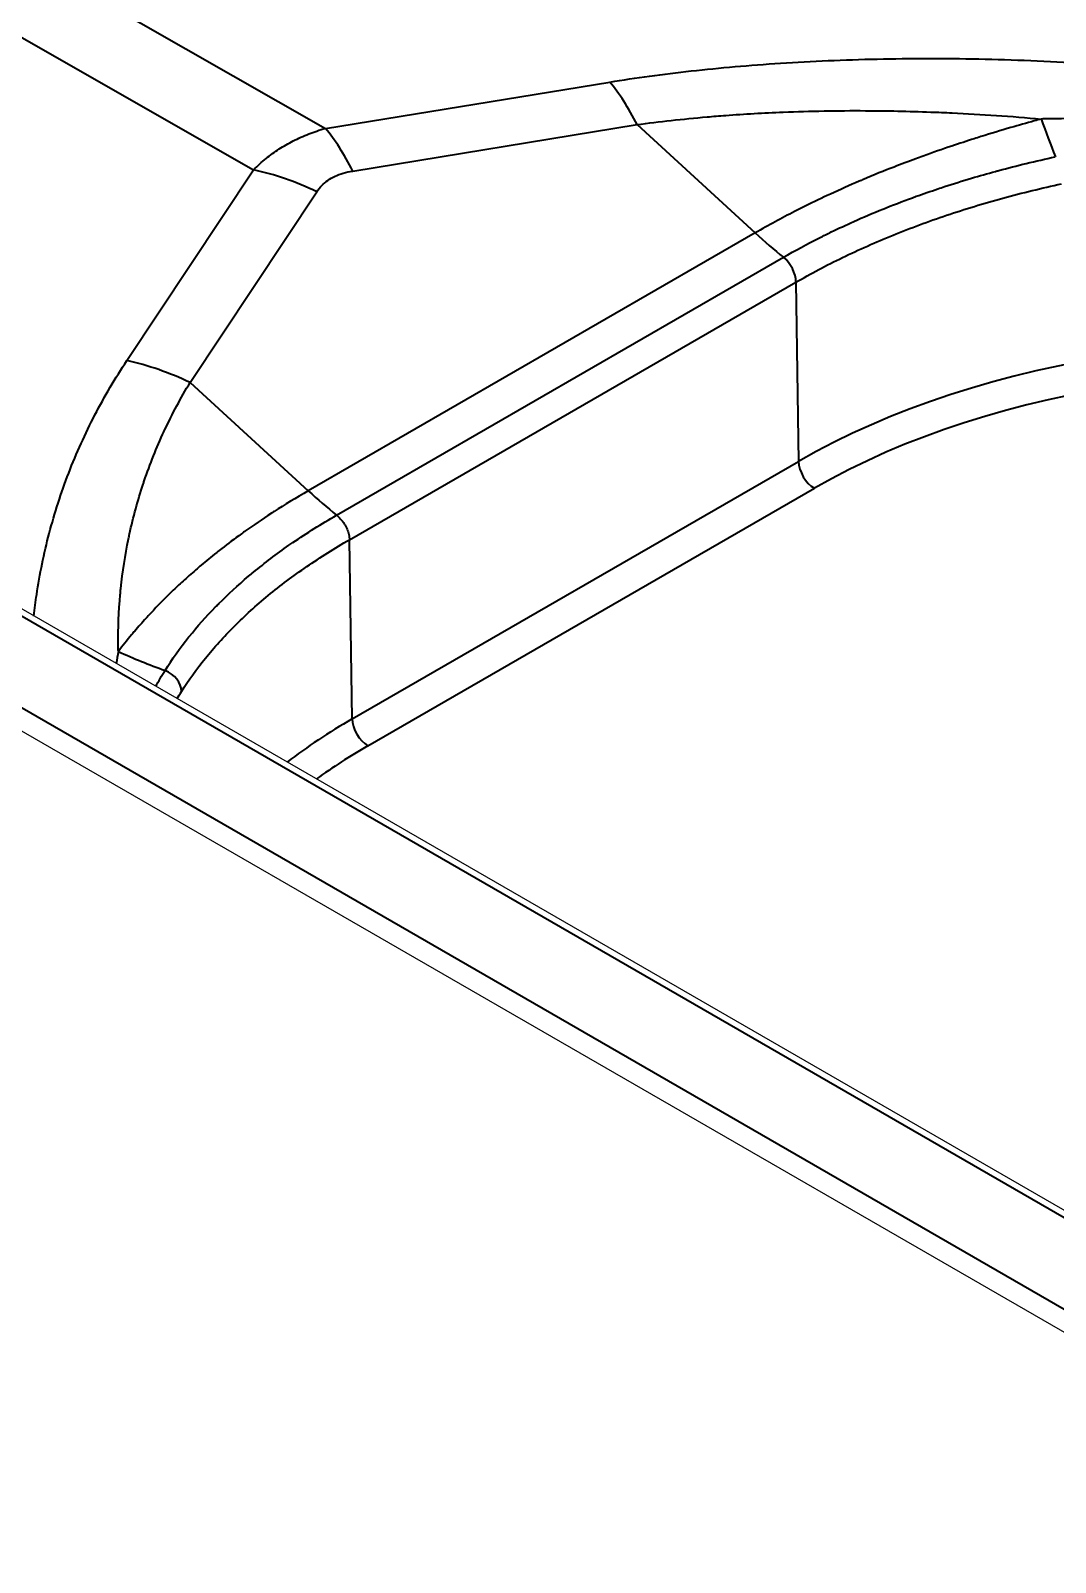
# Model space of a CAD drawing. Header units: millimetres. Extents: x 68 to 2000, y 100 to 2870.
# Drawn here: x 1494.64 to 1506.17, y 774.68 to 791.92 of the extents above; entities that cross this region are included whole.
import ezdxf

# ---------------------------------------------------------------- set-up
doc = ezdxf.new("R2010")
doc.units = ezdxf.units.MM
doc.header["$LTSCALE"] = 10
doc.layers.add('_Sichtbarkanten', color=7, linetype='Continuous', lineweight=25)
doc.layers.add('Sichtbar schmal (ISO)', color=7, linetype='Continuous', lineweight=35)

msp = doc.modelspace()

# ---------------------------------------------------------------- linework, layer by layer
at = {"layer": '_Sichtbarkanten'}
for p, q in [((1512.209, 775.207), (1195.431, 958.099)), ((1510.546, 774.793), (1194.611, 957.199)), ((1494.789, 786.007), (1494.789, 786.007))]:
    msp.add_line(p, q, dxfattribs=at)
at = {"layer": 'Sichtbar schmal (ISO)'}
for p, q in [((1512.084, 775.195), (1195.306, 958.087)), ((1194.41, 957.576), (1511.201, 774.677)), ((1466.206, 808.957), (1497.956, 790.818)), ((1465.399, 808.491), (1497.149, 790.352)), ((1497.956, 790.818), (1501.155, 791.339)), ((1498.263, 790.338), (1501.461, 790.86)), ((1501.461, 790.86), (1502.79, 789.641)), ((1495.724, 788.204), (1497.149, 790.352)), ((1496.434, 787.957), (1497.859, 790.105)), ((1502.79, 789.641), (1497.763, 786.739)), ((1498.081, 786.465), (1503.108, 789.367)), ((1498.227, 786.188), (1503.248, 789.086)), ((1503.248, 789.086), (1503.278, 787.07)), ((1496.434, 787.957), (1497.763, 786.739)), ((1498.257, 784.171), (1503.278, 787.07)), ((1498.434, 783.868), (1503.455, 786.767)), ((1498.257, 784.171), (1498.227, 786.188)), ((1494.806, 786.079), (1494.806, 786.079))]:
    msp.add_line(p, q, dxfattribs=at)
for centre, major_axis, ratio, start_param, end_param in [((1500.962, 789.19), (0.402, -2.467), 0.391017, 2.24872, 2.561217), ((1506.454, 793.913), (0.866, -4.924), 0.233893, 5.32301, 5.436716), ((1497.764, 788.668), (0.402, -2.467), 0.391017, 2.24872, 2.561217), ((1497.36, 788.435), (2.083, -1.382), 0.681186, 1.775229, 2.087726), ((1503.788, 792.981), (2.5, -4.33), 0.57735, 5.211566, 5.304328), ((1503.073, 789.186), (0.121, -0.219), 0.577844, 0.813744, 2.173478), ((1508.938, 783.802), (8.004, 0), 0.57735, 0.218182, 2.356194), ((1508.938, 783.601), (7.754, 0), 0.57735, 0.185831, 2.356194), ((1495.935, 786.287), (2.083, -1.382), 0.681186, 1.775228, 2.087725), ((1503.455, 786.971), (-0.125, 0.217), 0.57735, 0.802851, 2.356194), ((1498.761, 790.079), (2.5, -4.33), 0.57735, 5.211566, 5.304328), ((1497.153, 788.543), (4.43, -2.318), 0.78328, 4.776966, 4.890668), ((1496.102, 784.525), (0.211, -0.133), 0.776563, 0.468086, 1.811896), ((1503.917, 780.903), (8.004, 0), 0.57735, 2.356194, 2.495666), ((1498.434, 784.073), (-0.125, 0.217), 0.57735, 0.802851, 2.356194), ((1503.917, 780.703), (7.754, 0), 0.57735, 2.356194, 2.468253)]:
    msp.add_ellipse(centre, major_axis=major_axis, ratio=ratio, start_param=start_param, end_param=end_param, dxfattribs=at)
for points, knots in [([(1501.155, 791.339), (1501.446, 791.387), (1502.056, 791.47), (1503.062, 791.559), (1504.152, 791.606), (1505.298, 791.607), (1506.478, 791.56), (1507.658, 791.468), (1508.8, 791.338), (1509.869, 791.179), (1510.52, 791.063), (1510.831, 791.002)], [0, 0, 0, 0, 0.1111111, 0.2222222, 0.3333333, 0.4444444, 0.5555556, 0.6666667, 0.7777778, 0.8888889, 0.9999997, 0.9999997, 0.9999997, 0.9999997]), ([(1501.461, 790.86), (1501.711, 790.894), (1501.974, 790.923), (1502.248, 790.947), (1502.317, 790.953), (1502.387, 790.959), (1502.458, 790.964), (1502.668, 790.98), (1502.884, 790.992), (1503.106, 791.001), (1503.256, 791.007), (1503.409, 791.012), (1503.565, 791.014), (1503.717, 791.017), (1503.872, 791.018), (1504.03, 791.017), (1504.27, 791.016), (1504.515, 791.011), (1504.764, 791.002), (1504.843, 790.999), (1504.923, 790.996), (1505.004, 790.992), (1505.334, 790.977), (1505.669, 790.954), (1506.007, 790.923)], [0, 0, 0, 0, 0.2, 0.2, 0.2, 0.25043, 0.25043, 0.25043, 0.4, 0.4, 0.4, 0.50084, 0.50084, 0.50084, 0.6, 0.6, 0.6, 0.751431, 0.751431, 0.751431, 0.8, 0.8, 0.8, 1, 1, 1, 1]), ([(1510.831, 791.002), (1510.863, 790.992), (1510.894, 790.983), (1510.922, 790.974), (1510.951, 790.964), (1510.979, 790.955), (1511.005, 790.947), (1511.031, 790.938), (1511.056, 790.929), (1511.079, 790.921), (1511.081, 790.92), (1511.082, 790.92), (1511.084, 790.919), (1511.106, 790.912), (1511.126, 790.904), (1511.146, 790.897), (1511.148, 790.896), (1511.15, 790.895), (1511.152, 790.895), (1511.17, 790.887), (1511.188, 790.88), (1511.205, 790.874), (1511.207, 790.873), (1511.209, 790.872), (1511.211, 790.871), (1511.227, 790.865), (1511.242, 790.858), (1511.257, 790.852), (1511.259, 790.851), (1511.261, 790.85), (1511.263, 790.849), (1511.276, 790.843), (1511.289, 790.837), (1511.301, 790.832), (1511.303, 790.831), (1511.305, 790.83), (1511.307, 790.829), (1511.318, 790.823), (1511.328, 790.818), (1511.337, 790.813), (1511.339, 790.812), (1511.341, 790.81), (1511.343, 790.809), (1511.352, 790.804), (1511.36, 790.8), (1511.366, 790.795), (1511.368, 790.794), (1511.37, 790.793), (1511.371, 790.792), (1511.377, 790.787), (1511.383, 790.783), (1511.387, 790.779), (1511.388, 790.778), (1511.389, 790.777), (1511.39, 790.776), (1511.394, 790.772), (1511.397, 790.768), (1511.399, 790.765), (1511.4, 790.764), (1511.401, 790.763), (1511.401, 790.762), (1511.403, 790.759), (1511.404, 790.756), (1511.404, 790.753), (1511.404, 790.752), (1511.404, 790.751), (1511.404, 790.75), (1511.404, 790.748), (1511.403, 790.745), (1511.402, 790.743), (1511.401, 790.742), (1511.401, 790.741), (1511.4, 790.74), (1511.398, 790.738), (1511.396, 790.736), (1511.393, 790.734), (1511.391, 790.733), (1511.39, 790.732), (1511.388, 790.731), (1511.384, 790.729), (1511.38, 790.727), (1511.374, 790.725), (1511.372, 790.724), (1511.369, 790.724), (1511.366, 790.723), (1511.36, 790.721), (1511.353, 790.72), (1511.345, 790.718), (1511.341, 790.717), (1511.337, 790.717), (1511.332, 790.716), (1511.324, 790.715), (1511.315, 790.714), (1511.306, 790.713), (1511.3, 790.712), (1511.294, 790.712), (1511.288, 790.711), (1511.278, 790.711), (1511.267, 790.71), (1511.256, 790.709), (1511.249, 790.709), (1511.241, 790.709), (1511.233, 790.709), (1511.222, 790.708), (1511.21, 790.708), (1511.197, 790.708), (1511.188, 790.708), (1511.178, 790.708), (1511.169, 790.708), (1511.156, 790.708), (1511.142, 790.708), (1511.129, 790.708), (1511.118, 790.708), (1511.106, 790.709), (1511.095, 790.709), (1511.081, 790.709), (1511.067, 790.71), (1511.052, 790.71), (1511.039, 790.711), (1511.026, 790.711), (1511.013, 790.712), (1510.998, 790.712), (1510.983, 790.713), (1510.968, 790.714), (1510.953, 790.714), (1510.939, 790.715), (1510.923, 790.716), (1510.908, 790.717), (1510.892, 790.717), (1510.876, 790.718), (1510.859, 790.719), (1510.842, 790.72), (1510.825, 790.721), (1510.809, 790.722), (1510.792, 790.723), (1510.775, 790.724), (1510.756, 790.726), (1510.737, 790.727), (1510.717, 790.728), (1510.7, 790.729), (1510.683, 790.731), (1510.665, 790.732), (1510.643, 790.733), (1510.621, 790.735), (1510.598, 790.736), (1510.58, 790.738), (1510.562, 790.739), (1510.544, 790.74), (1510.519, 790.742), (1510.494, 790.744), (1510.467, 790.746), (1510.449, 790.747), (1510.43, 790.749), (1510.411, 790.75), (1510.383, 790.752), (1510.354, 790.755), (1510.324, 790.757), (1510.305, 790.758), (1510.286, 790.76), (1510.266, 790.761), (1510.234, 790.764), (1510.201, 790.766), (1510.167, 790.769), (1510.148, 790.77), (1510.128, 790.772), (1510.107, 790.774), (1510.071, 790.776), (1510.034, 790.779), (1509.995, 790.782), (1509.975, 790.784), (1509.954, 790.785), (1509.933, 790.787), (1509.892, 790.79), (1509.85, 790.793), (1509.806, 790.797), (1509.785, 790.798), (1509.764, 790.8), (1509.742, 790.801), (1509.695, 790.805), (1509.647, 790.808), (1509.598, 790.812), (1509.576, 790.814), (1509.555, 790.815), (1509.533, 790.817), (1509.48, 790.821), (1509.425, 790.824), (1509.369, 790.828), (1509.347, 790.83), (1509.325, 790.831), (1509.303, 790.833), (1509.244, 790.837), (1509.182, 790.841), (1509.119, 790.845), (1509.097, 790.846), (1509.075, 790.848), (1509.053, 790.849), (1508.987, 790.853), (1508.918, 790.858), (1508.848, 790.862), (1508.826, 790.863), (1508.804, 790.864), (1508.783, 790.866), (1508.708, 790.87), (1508.632, 790.874), (1508.552, 790.878), (1508.531, 790.879), (1508.51, 790.88), (1508.489, 790.882), (1508.406, 790.886), (1508.319, 790.89), (1508.23, 790.894), (1508.209, 790.895), (1508.189, 790.896), (1508.168, 790.897), (1508.074, 790.901), (1507.977, 790.904), (1507.876, 790.908), (1507.856, 790.909), (1507.835, 790.909), (1507.815, 790.91), (1507.71, 790.914), (1507.6, 790.917), (1507.485, 790.92), (1507.466, 790.92), (1507.447, 790.92), (1507.427, 790.921), (1507.308, 790.924), (1507.183, 790.926), (1507.053, 790.927), (1507.035, 790.928), (1507.017, 790.928), (1507, 790.928), (1506.864, 790.929), (1506.723, 790.93), (1506.576, 790.93), (1506.56, 790.93), (1506.544, 790.93), (1506.528, 790.93), (1506.375, 790.929), (1506.215, 790.927), (1506.048, 790.924), (1506.034, 790.924), (1506.021, 790.923), (1506.007, 790.923)], [0, 0, 0, 0, 0.0238095, 0.0238095, 0.0238095, 0.047619, 0.047619, 0.047619, 0.0714286, 0.0714286, 0.0714286, 0.073042, 0.073042, 0.073042, 0.0952381, 0.0952381, 0.0952381, 0.0973899, 0.0973899, 0.0973899, 0.1190476, 0.1190476, 0.1190476, 0.1217387, 0.1217387, 0.1217387, 0.1428571, 0.1428571, 0.1428571, 0.146086, 0.146086, 0.146086, 0.1666667, 0.1666667, 0.1666667, 0.1704312, 0.1704312, 0.1704312, 0.1904762, 0.1904762, 0.1904762, 0.1947745, 0.1947745, 0.1947745, 0.2142857, 0.2142857, 0.2142857, 0.2191217, 0.2191217, 0.2191217, 0.2380952, 0.2380952, 0.2380952, 0.243478, 0.243478, 0.243478, 0.2619048, 0.2619048, 0.2619048, 0.2678559, 0.2678559, 0.2678559, 0.2857143, 0.2857143, 0.2857143, 0.2922204, 0.2922204, 0.2922204, 0.3095238, 0.3095238, 0.3095238, 0.3165245, 0.3165245, 0.3165245, 0.3333333, 0.3333333, 0.3333333, 0.3408479, 0.3408479, 0.3408479, 0.3571429, 0.3571429, 0.3571429, 0.3651994, 0.3651994, 0.3651994, 0.3809524, 0.3809524, 0.3809524, 0.3895629, 0.3895629, 0.3895629, 0.4047619, 0.4047619, 0.4047619, 0.4139061, 0.4139061, 0.4139061, 0.4285714, 0.4285714, 0.4285714, 0.4382415, 0.4382415, 0.4382415, 0.452381, 0.452381, 0.452381, 0.4625957, 0.4625957, 0.4625957, 0.4761905, 0.4761905, 0.4761905, 0.48695, 0.48695, 0.48695, 0.5, 0.5, 0.5, 0.5112979, 0.5112979, 0.5112979, 0.5238095, 0.5238095, 0.5238095, 0.5356395, 0.5356395, 0.5356395, 0.547619, 0.547619, 0.547619, 0.5599855, 0.5599855, 0.5599855, 0.5714286, 0.5714286, 0.5714286, 0.5843325, 0.5843325, 0.5843325, 0.5952381, 0.5952381, 0.5952381, 0.6086791, 0.6086791, 0.6086791, 0.6190476, 0.6190476, 0.6190476, 0.633027, 0.633027, 0.633027, 0.6428571, 0.6428571, 0.6428571, 0.6573751, 0.6573751, 0.6573751, 0.6666667, 0.6666667, 0.6666667, 0.6817209, 0.6817209, 0.6817209, 0.6904762, 0.6904762, 0.6904762, 0.7060672, 0.7060672, 0.7060672, 0.7142857, 0.7142857, 0.7142857, 0.7304135, 0.7304135, 0.7304135, 0.7380952, 0.7380952, 0.7380952, 0.7547603, 0.7547603, 0.7547603, 0.7619048, 0.7619048, 0.7619048, 0.7791104, 0.7791104, 0.7791104, 0.7857143, 0.7857143, 0.7857143, 0.8034605, 0.8034605, 0.8034605, 0.8095238, 0.8095238, 0.8095238, 0.8278039, 0.8278039, 0.8278039, 0.8333333, 0.8333333, 0.8333333, 0.8521478, 0.8521478, 0.8521478, 0.8571429, 0.8571429, 0.8571429, 0.8764955, 0.8764955, 0.8764955, 0.8809524, 0.8809524, 0.8809524, 0.9008431, 0.9008431, 0.9008431, 0.9047619, 0.9047619, 0.9047619, 0.9251914, 0.9251914, 0.9251914, 0.9285714, 0.9285714, 0.9285714, 0.9495379, 0.9495379, 0.9495379, 0.952381, 0.952381, 0.952381, 0.9738888, 0.9738888, 0.9738888, 0.9761905, 0.9761905, 0.9761905, 0.9982248, 0.9982248, 0.9982248, 0.9999998, 0.9999998, 0.9999998, 0.9999998]), ([(1506.007, 790.923), (1505.981, 790.916), (1505.955, 790.909), (1505.929, 790.902), (1505.84, 790.877), (1505.752, 790.852), (1505.665, 790.827), (1505.552, 790.794), (1505.44, 790.76), (1505.329, 790.725), (1505.304, 790.717), (1505.279, 790.709), (1505.254, 790.701), (1505.169, 790.674), (1505.085, 790.647), (1505.001, 790.619), (1504.893, 790.582), (1504.787, 790.545), (1504.679, 790.506), (1504.651, 790.496), (1504.623, 790.486), (1504.595, 790.475), (1504.515, 790.446), (1504.434, 790.415), (1504.351, 790.383), (1504.24, 790.34), (1504.125, 790.293), (1504.006, 790.243), (1503.99, 790.236), (1503.974, 790.229), (1503.958, 790.222), (1503.854, 790.178), (1503.747, 790.13), (1503.635, 790.078), (1503.544, 790.036), (1503.45, 789.991), (1503.353, 789.943), (1503.313, 789.923), (1503.272, 789.903), (1503.231, 789.881), (1503.09, 789.809), (1502.941, 789.729), (1502.79, 789.641)], [0, 0, 0, 0, 0.025317, 0.025317, 0.025317, 0.111111, 0.111111, 0.111111, 0.222222, 0.222222, 0.222222, 0.247316, 0.247316, 0.247316, 0.333333, 0.333333, 0.333333, 0.444444, 0.444444, 0.444444, 0.473447, 0.473447, 0.473447, 0.555556, 0.555556, 0.555556, 0.666667, 0.666667, 0.666667, 0.681599, 0.681599, 0.681599, 0.777778, 0.777778, 0.777778, 0.85628, 0.85628, 0.85628, 0.888889, 0.888889, 0.888889, 1, 1, 1, 1]), ([(1497.149, 790.352), (1497.194, 790.397), (1497.24, 790.439), (1497.288, 790.478), (1497.336, 790.517), (1497.385, 790.552), (1497.436, 790.586), (1497.487, 790.619), (1497.54, 790.649), (1497.595, 790.677), (1497.65, 790.705), (1497.707, 790.731), (1497.768, 790.755), (1497.828, 790.778), (1497.891, 790.799), (1497.956, 790.818)], [0.0000009, 0.0000009, 0.0000009, 0.0000009, 0.2, 0.2, 0.2, 0.4, 0.4, 0.4, 0.6, 0.6, 0.6, 0.8, 0.8, 0.8, 1, 1, 1, 1]), ([(1503.108, 789.367), (1503.239, 789.443), (1503.374, 789.516), (1503.513, 789.586), (1503.557, 789.608), (1503.601, 789.63), (1503.645, 789.652), (1503.729, 789.692), (1503.813, 789.731), (1503.899, 789.77), (1504.006, 789.818), (1504.115, 789.864), (1504.226, 789.909), (1504.238, 789.914), (1504.251, 789.919), (1504.263, 789.924), (1504.374, 789.968), (1504.487, 790.011), (1504.601, 790.053), (1504.681, 790.082), (1504.762, 790.11), (1504.843, 790.137), (1504.868, 790.145), (1504.893, 790.154), (1504.918, 790.162), (1505.018, 790.195), (1505.12, 790.226), (1505.223, 790.257), (1505.312, 790.284), (1505.401, 790.309), (1505.492, 790.334), (1505.504, 790.337), (1505.516, 790.34), (1505.528, 790.344), (1505.63, 790.371), (1505.733, 790.397), (1505.837, 790.423), (1505.946, 790.449), (1506.055, 790.474), (1506.165, 790.498)], [0, 0, 0, 0, 0.1521758, 0.1521758, 0.1521758, 0.2, 0.2, 0.2, 0.2892117, 0.2892117, 0.2892117, 0.4, 0.4, 0.4, 0.4122695, 0.4122695, 0.4122695, 0.5227831, 0.5227831, 0.5227831, 0.6, 0.6, 0.6, 0.6234216, 0.6234216, 0.6234216, 0.7182162, 0.7182162, 0.7182162, 0.8, 0.8, 0.8, 0.8109611, 0.8109611, 0.8109611, 0.9034758, 0.9034758, 0.9034758, 0.9999995, 0.9999995, 0.9999995, 0.9999995]), ([(1497.859, 790.105), (1497.876, 790.131), (1497.915, 790.177), (1497.982, 790.234), (1498.062, 790.28), (1498.153, 790.315), (1498.225, 790.332), (1498.263, 790.338)], [0.0000017, 0.0000017, 0.0000017, 0.0000017, 0.2, 0.4, 0.6, 0.8, 1, 1, 1, 1]), ([(1503.248, 789.086), (1503.415, 789.183), (1503.59, 789.276), (1503.772, 789.364), (1503.955, 789.453), (1504.144, 789.537), (1504.34, 789.616), (1504.535, 789.696), (1504.736, 789.77), (1504.943, 789.84), (1505.149, 789.909), (1505.36, 789.974), (1505.576, 790.033), (1505.792, 790.092), (1506.012, 790.146), (1506.235, 790.195)], [0, 0, 0, 0, 0.2, 0.2, 0.2, 0.4, 0.4, 0.4, 0.6, 0.6, 0.6, 0.8, 0.8, 0.8, 1, 1, 1, 1]), ([(1494.678, 785.329), (1494.687, 785.41), (1494.697, 785.49), (1494.709, 785.57), (1494.744, 785.803), (1494.79, 786.031), (1494.85, 786.259), (1494.91, 786.487), (1494.983, 786.714), (1495.069, 786.938), (1495.155, 787.161), (1495.254, 787.38), (1495.364, 787.592), (1495.473, 787.803), (1495.593, 788.007), (1495.724, 788.204)], [0.5171782, 0.5171782, 0.5171782, 0.5171782, 0.5555556, 0.5555556, 0.5555556, 0.6666667, 0.6666667, 0.6666667, 0.7777778, 0.7777778, 0.7777778, 0.8888889, 0.8888889, 0.8888889, 1, 1, 1, 1]), ([(1495.627, 784.93), (1495.627, 784.955), (1495.626, 784.98), (1495.626, 785.005), (1495.624, 785.193), (1495.631, 785.382), (1495.648, 785.569), (1495.65, 785.592), (1495.652, 785.615), (1495.655, 785.638), (1495.674, 785.826), (1495.703, 786.012), (1495.741, 786.197), (1495.745, 786.216), (1495.749, 786.235), (1495.753, 786.254), (1495.794, 786.443), (1495.846, 786.63), (1495.906, 786.813), (1495.91, 786.825), (1495.914, 786.838), (1495.918, 786.85), (1495.983, 787.039), (1496.057, 787.225), (1496.14, 787.404), (1496.142, 787.41), (1496.145, 787.415), (1496.147, 787.42), (1496.234, 787.605), (1496.33, 787.784), (1496.434, 787.957)], [0.0000006, 0.0000006, 0.0000006, 0.0000006, 0.0231737, 0.0231737, 0.0231737, 0.2, 0.2, 0.2, 0.2219751, 0.2219751, 0.2219751, 0.4, 0.4, 0.4, 0.4182296, 0.4182296, 0.4182296, 0.6, 0.6, 0.6, 0.6120211, 0.6120211, 0.6120211, 0.8, 0.8, 0.8, 0.8053331, 0.8053331, 0.8053331, 1, 1, 1, 1]), ([(1497.763, 786.739), (1497.624, 786.659), (1497.497, 786.581), (1497.381, 786.506), (1497.37, 786.499), (1497.359, 786.492), (1497.348, 786.485), (1497.244, 786.417), (1497.149, 786.352), (1497.061, 786.29), (1497.044, 786.278), (1497.028, 786.266), (1497.011, 786.254), (1496.933, 786.197), (1496.86, 786.143), (1496.791, 786.089), (1496.771, 786.074), (1496.752, 786.059), (1496.733, 786.043), (1496.671, 785.995), (1496.614, 785.948), (1496.56, 785.902), (1496.538, 785.884), (1496.518, 785.866), (1496.497, 785.848), (1496.448, 785.805), (1496.4, 785.763), (1496.355, 785.722), (1496.334, 785.702), (1496.313, 785.683), (1496.293, 785.664), (1496.25, 785.624), (1496.209, 785.585), (1496.169, 785.545), (1496.149, 785.525), (1496.129, 785.505), (1496.109, 785.484), (1496.069, 785.444), (1496.03, 785.403), (1495.992, 785.362), (1495.973, 785.342), (1495.955, 785.322), (1495.937, 785.303), (1495.895, 785.255), (1495.853, 785.208), (1495.812, 785.16), (1495.8, 785.146), (1495.788, 785.132), (1495.776, 785.117), (1495.725, 785.055), (1495.675, 784.993), (1495.627, 784.93)], [0, 0, 0, 0, 0.1015671, 0.1015671, 0.1015671, 0.1111111, 0.1111111, 0.1111111, 0.2043498, 0.2043498, 0.2043498, 0.2222222, 0.2222222, 0.2222222, 0.3082077, 0.3082077, 0.3082077, 0.3333333, 0.3333333, 0.3333333, 0.4133608, 0.4133608, 0.4133608, 0.4444444, 0.4444444, 0.4444444, 0.5204704, 0.5204704, 0.5204704, 0.5555556, 0.5555556, 0.5555556, 0.6293056, 0.6293056, 0.6293056, 0.6666667, 0.6666667, 0.6666667, 0.7418638, 0.7418638, 0.7418638, 0.7777778, 0.7777778, 0.7777778, 0.8633413, 0.8633413, 0.8633413, 0.8888889, 0.8888889, 0.8888889, 0.9999991, 0.9999991, 0.9999991, 0.9999991]), ([(1496.152, 784.717), (1496.231, 784.843), (1496.32, 784.968), (1496.418, 785.091), (1496.42, 785.093), (1496.423, 785.096), (1496.425, 785.099), (1496.516, 785.212), (1496.614, 785.322), (1496.72, 785.431), (1496.733, 785.444), (1496.745, 785.456), (1496.758, 785.469), (1496.862, 785.573), (1496.973, 785.676), (1497.092, 785.776), (1497.11, 785.791), (1497.128, 785.807), (1497.147, 785.822), (1497.273, 785.926), (1497.406, 786.027), (1497.546, 786.125), (1497.56, 786.135), (1497.575, 786.145), (1497.59, 786.155), (1497.746, 786.263), (1497.91, 786.366), (1498.081, 786.465)], [0, 0, 0, 0, 0.19545, 0.19545, 0.19545, 0.2, 0.2, 0.2, 0.379189, 0.379189, 0.379189, 0.4, 0.4, 0.4, 0.573174, 0.573174, 0.573174, 0.6, 0.6, 0.6, 0.780929, 0.780929, 0.780929, 0.8, 0.8, 0.8, 1, 1, 1, 1]), ([(1498.081, 786.465), (1498.097, 786.452), (1498.112, 786.438), (1498.127, 786.421), (1498.142, 786.405), (1498.155, 786.387), (1498.167, 786.368), (1498.174, 786.357), (1498.18, 786.347), (1498.185, 786.336), (1498.19, 786.327), (1498.195, 786.317), (1498.199, 786.308), (1498.207, 786.287), (1498.214, 786.267), (1498.219, 786.246), (1498.224, 786.226), (1498.227, 786.206), (1498.227, 786.188)], [0, 0, 0, 0, 0.2, 0.2, 0.2, 0.4, 0.4, 0.4, 0.507776, 0.507776, 0.507776, 0.6, 0.6, 0.6, 0.8, 0.8, 0.8, 1, 1, 1, 1]), ([(1496.337, 784.48), (1496.417, 784.607), (1496.507, 784.731), (1496.606, 784.854), (1496.705, 784.977), (1496.814, 785.097), (1496.932, 785.215), (1497.05, 785.333), (1497.177, 785.448), (1497.313, 785.56), (1497.449, 785.672), (1497.594, 785.781), (1497.747, 785.885), (1497.899, 785.99), (1498.06, 786.091), (1498.227, 786.188)], [0, 0, 0, 0, 0.2, 0.2, 0.2, 0.4, 0.4, 0.4, 0.6, 0.6, 0.6, 0.8, 0.8, 0.8, 1, 1, 1, 1])]:
    msp.add_open_spline(points, degree=3, knots=knots, dxfattribs=at)
for points in [[(1495.627, 784.93), (1495.619, 784.885), (1495.611, 784.839), (1495.603, 784.795)], [(1496.048, 784.538), (1496.079, 784.597), (1496.114, 784.656), (1496.152, 784.717)], [(1496.288, 784.4), (1496.304, 784.426), (1496.32, 784.453), (1496.337, 784.48)]]:
    msp.add_open_spline(points, degree=3, dxfattribs=at)

doc.saveas('drawing.dxf')
